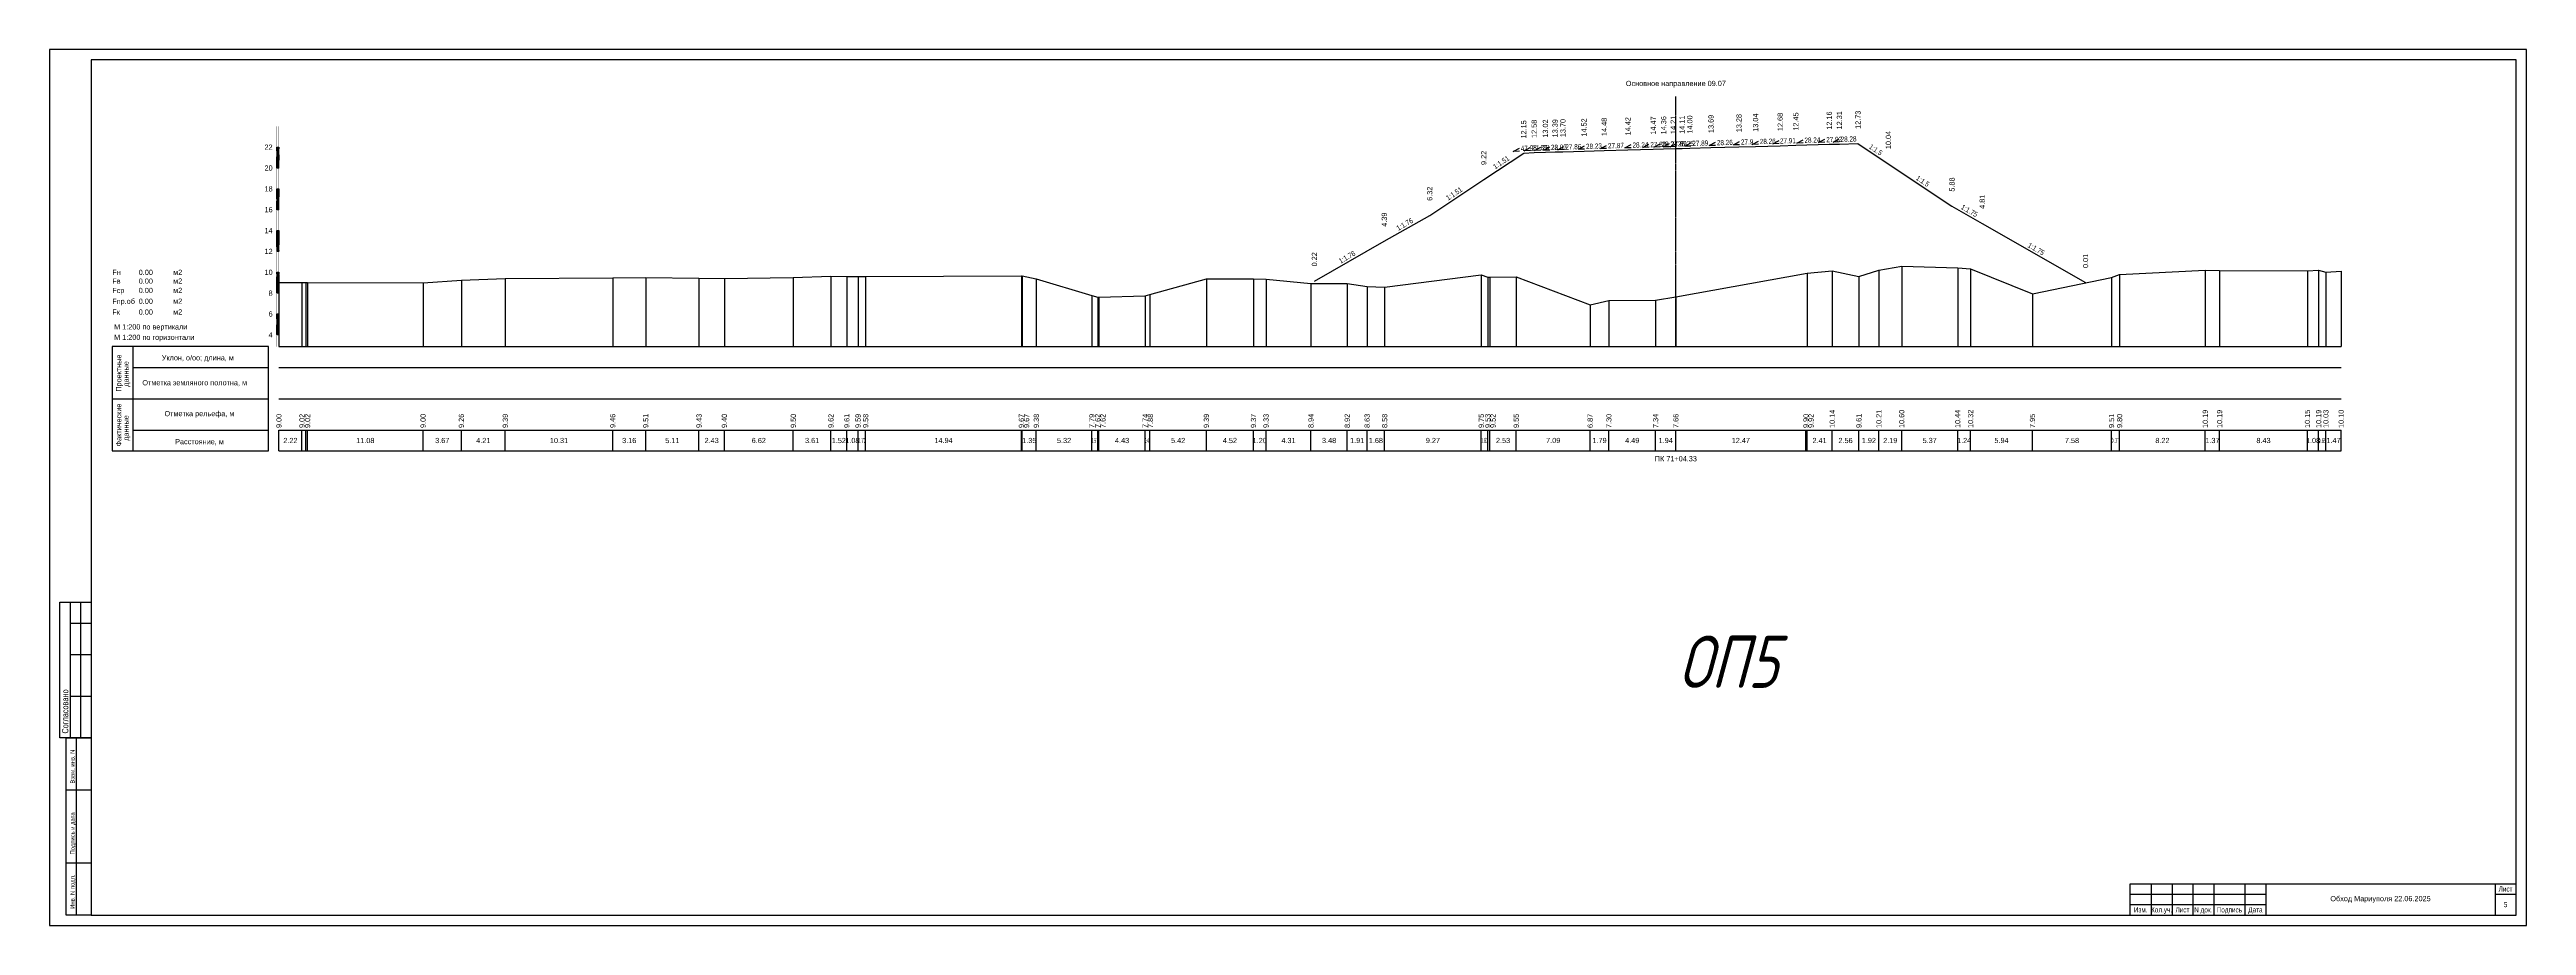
# Model space of a CAD drawing. Header units: millimetres. Extents: x 265754 to 14267433, y -6145605 to 2433772.
# Drawn here: x 8642876 to 8880476, y -37047 to 46953 of the extents above; entities that cross this region are included whole.
import ezdxf
from ezdxf.enums import TextEntityAlignment as Align

# ---------------------------------------------------------------- set-up
doc = ezdxf.new("R2010")
doc.units = ezdxf.units.MM
doc.linetypes.add('осевая2', pattern=[1.125, 0.75, -0.125, 0.125, -0.125])
doc.layers.add('!!ТЕКСТ', color=3, linetype='Continuous', lineweight=20)
for name, color, linetype in [('Код_510', 7, 'Continuous'), ('Красный поперечник', 1, 'Continuous'), ('Линейка абсолютных высот', 7, 'Continuous'), ('Объем выемки', 7, 'Continuous'), ('Объем кюветов', 7, 'Continuous'), ('Объем насыпи', 7, 'Continuous'), ('Объем присыпных обочин', 7, 'Continuous'), ('Объем срезки растительного слоя', 7, 'Continuous'), ('Ось', 1, 'осевая2'), ('Откосы', 7, 'Continuous'), ('Подписи поперечников', 7, 'Continuous'), ('Рабочие отметки', 7, 'Continuous'), ('Таблица', 7, 'Continuous'), ('Уклоны проезжей части', 7, 'Continuous'), ('Черный поперечник', 3, 'Continuous')]:
    doc.layers.add(name, color=color, linetype=linetype)
doc.styles.add('ISOCPEUR', font='isocpeur.ttf', dxfattribs={"width": 0.8, "oblique": 15, "height": 2.5})
doc.styles.get("Standard").update_dxf_attribs({"font": 'arial.ttf'})
pattern_1 = [(45.00000125, (7571675.8465, 9455.686), (-5.303301186, 5.303300954), []), (135.00000034, (7571675.8465, 9455.686), (-5.30330104, -5.3033011), [])]

msp = doc.modelspace()

# ---------------------------------------------------------------- hatches: boundary and pattern name
at = {"layer": 'Линейка абсолютных высот'}
h = msp.add_hatch(dxfattribs=at)
h.set_pattern_fill('ANSI37', scale=60.000002, style=0)
h.set_pattern_definition(pattern_1)
h.paths.add_polyline_path([(8664875.8936, 35592.8453), (8664875.8936, 37592.8453), (8664675.8936, 37592.8453), (8664675.8936, 35592.8453)])
h = msp.add_hatch(dxfattribs=at)
h.set_pattern_fill('ANSI37', scale=60.000002, style=0)
h.set_pattern_definition(pattern_1)
h.paths.add_polyline_path([(8664875.8936, 31592.8453), (8664875.8936, 33592.8453), (8664675.8936, 33592.8453), (8664675.8936, 31592.8453)])
h = msp.add_hatch(dxfattribs=at)
h.set_pattern_fill('ANSI37', scale=60.000002, style=0)
h.set_pattern_definition(pattern_1)
h.paths.add_polyline_path([(8664875.8936, 27592.8453), (8664875.8936, 29592.8453), (8664675.8936, 29592.8453), (8664675.8936, 27592.8453)])
h = msp.add_hatch(dxfattribs=at)
h.set_pattern_fill('ANSI37', scale=60.000002, style=0)
h.set_pattern_definition(pattern_1)
h.paths.add_polyline_path([(8664875.8936, 23592.8453), (8664875.8936, 25592.8453), (8664675.8936, 25592.8453), (8664675.8936, 23592.8453)])
h = msp.add_hatch(dxfattribs=at)
h.set_pattern_fill('ANSI37', scale=60.000002, style=0)
h.set_pattern_definition(pattern_1)
h.paths.add_polyline_path([(8664875.8936, 19592.8453), (8664875.8936, 21592.8453), (8664675.8936, 21592.8453), (8664675.8936, 19592.8453)])

# ---------------------------------------------------------------- linework, layer by layer
for p, q in [((8644875.8465, -19046.6388), (8644875.8465, -6046.6388)), ((8645875.8465, -19046.6388), (8645875.8465, -6046.6388)), ((8644875.8465, -8046.6388), (8646875.8465, -8046.6388)), ((8644875.8465, -11046.6388), (8646875.8465, -11046.6388)), ((8644875.8465, -15046.6388), (8646875.8465, -15046.6388)), ((8645475.8465, -36046.6388), (8645475.8465, -19046.6388)), ((8644475.8465, -24046.6388), (8646875.8465, -24046.6388)), ((8644475.8465, -31046.6388), (8646875.8465, -31046.6388)), ((8844475.8465, -33046.6388), (8844475.8465, -36046.6388)), ((8846475.8465, -33046.6388), (8846475.8465, -36046.6388)), ((8848475.8465, -33046.6388), (8848475.8465, -36046.6388)), ((8850475.8465, -33046.6388), (8850475.8465, -36046.6388)), ((8853475.8465, -33046.6388), (8853475.8465, -36046.6388)), ((8855475.8465, -33046.6388), (8855475.8465, -36046.6388)), ((8877475.8465, -33046.6388), (8877475.8465, -36046.6388)), ((8842475.8465, -34046.6388), (8855475.8465, -34046.6388)), ((8842475.8465, -35046.6388), (8855475.8465, -35046.6388)), ((8877475.8465, -34046.6388), (8879475.8465, -34046.6388)), ((8842475.8465, -36046.6388), (8855475.8465, -36046.6388))]:
    msp.add_line(p, q)
at = {"flags": 128}
for points in [[(8642875.8465, -37046.6388), (8880475.8465, -37046.6388), (8880475.8465, 46953.3612), (8642875.8465, 46953.3612)], [(8646875.8465, -36046.6388), (8879475.8465, -36046.6388), (8879475.8465, 45953.3612), (8646875.8465, 45953.3612)]]:
    msp.add_lwpolyline(points, close=True, dxfattribs=at)
for points in [[(8646875.8465, -19046.6388), (8643875.8465, -19046.6388), (8643875.8465, -6046.6388), (8646875.8465, -6046.6388)], [(8646875.8465, -36046.6388), (8644475.8465, -36046.6388), (8644475.8465, -19046.6388), (8646875.8465, -19046.6388)], [(8842475.8465, -36046.6388), (8842475.8465, -33046.6388), (8879475.8465, -33046.6388)]]:
    msp.add_lwpolyline(points, dxfattribs=at)
at = {"layer": 'Код_510'}
for p, q in [((8664875.8465, 8461.4644), (8664875.8465, 10461.4644)), ((8667090.9202, 8461.4644), (8667090.9202, 10461.4644)), ((8667473.3856, 8461.4644), (8667473.3856, 10461.4644)), ((8667628.5057, 8461.4644), (8667628.5057, 10461.4644)), ((8678709.0437, 8461.4644), (8678709.0437, 10461.4644)), ((8682382.2207, 8461.4644), (8682382.2207, 10461.4644)), ((8686592.8929, 8461.4644), (8686592.8929, 10461.4644)), ((8696900.9129, 8461.4644), (8696900.9129, 10461.4644)), ((8700061.355, 8461.4644), (8700061.355, 10461.4644)), ((8705174.4058, 8461.4644), (8705174.4058, 10461.4644)), ((8707607.6474, 8461.4644), (8707607.6474, 10461.4644)), ((8714223.7234, 8461.4644), (8714223.7234, 10461.4644)), ((8717830.2539, 8461.4644), (8717830.2539, 10461.4644)), ((8719351.5999, 8461.4644), (8719351.5999, 10461.4644)), ((8720433.645, 8461.4644), (8720433.645, 10461.4644)), ((8721160.4091, 8461.4644), (8721160.4091, 10461.4644)), ((8736100.6734, 8461.4644), (8736100.6734, 10461.4644)), ((8736187.8438, 8461.4644), (8736187.8438, 10461.4644)), ((8737532.8622, 8461.4644), (8737532.8622, 10461.4644)), ((8742856.072, 8461.4644), (8742856.072, 10461.4644)), ((8743422.3588, 8461.4644), (8743422.3588, 10461.4644)), ((8743543.4393, 8461.4644), (8743543.4393, 10461.4644)), ((8747972.4718, 8461.4644), (8747972.4718, 10461.4644)), ((8748425.5628, 8461.4644), (8748425.5628, 10461.4644)), ((8753845.6858, 8461.4644), (8753845.6858, 10461.4644)), ((8758364.4008, 8461.4644), (8758364.4008, 10461.4644)), ((8759568.1861, 8461.4644), (8759568.1861, 10461.4644)), ((8763874.2074, 8461.4644), (8763874.2074, 10461.4644)), ((8767357.9756, 8461.4644), (8767357.9756, 10461.4644)), ((8769266.1822, 8461.4644), (8769266.1822, 10461.4644)), ((8770944.6045, 8461.4644), (8770944.6045, 10461.4644)), ((8780213.7459, 8461.4644), (8780213.7459, 10461.4644)), ((8780843.0227, 8461.4644), (8780843.0227, 10461.4644)), ((8781039.8753, 8461.4644), (8781039.8753, 10461.4644)), ((8783569.2721, 8461.4644), (8783569.2721, 10461.4644)), ((8790661.9538, 8461.4644), (8790661.9538, 10461.4644)), ((8792452.907, 8461.4644), (8792452.907, 10461.4644)), ((8796938.7148, 8461.4644), (8796938.7148, 10461.4644)), ((8798881.742, 8461.4644), (8798881.742, 10461.4644)), ((8811348.2592, 8461.4644), (8811348.2592, 10461.4644)), ((8811462.5339, 8461.4644), (8811462.5339, 10461.4644)), ((8813876.9149, 8461.4644), (8813876.9149, 10461.4644)), ((8816439.6092, 8461.4644), (8816439.6092, 10461.4644)), ((8818354.7113, 8461.4644), (8818354.7113, 10461.4644)), ((8820544.9962, 8461.4644), (8820544.9962, 10461.4644)), ((8825914.5235, 8461.4644), (8825914.5235, 10461.4644)), ((8827152.5789, 8461.4644), (8827152.5789, 10461.4644)), ((8833088.3829, 8461.4644), (8833088.3829, 10461.4644)), ((8840673.3408, 8461.4644), (8840673.3408, 10461.4644)), ((8841446.1869, 8461.4644), (8841446.1869, 10461.4644)), ((8849666.6473, 8461.4644), (8849666.6473, 10461.4644)), ((8851040.1211, 8461.4644), (8851040.1211, 10461.4644)), ((8859466.322, 8461.4644), (8859466.322, 10461.4644)), ((8860542.6933, 8461.4644), (8860542.6933, 10461.4644)), ((8861234.165, 8461.4644), (8861234.165, 10461.4644)), ((8862702.229, 8461.4644), (8862702.229, 10461.4644))]:
    msp.add_line(p, q, dxfattribs=at)
at = {"layer": 'Красный поперечник'}
for p, q in [((8780455.8912, 34480.4046), (8784289.4551, 37024.5251)), ((8784289.4551, 37024.5251), (8785291.3987, 37072.5939)), ((8785291.3987, 37072.5939), (8786367.488, 37102.5651)), ((8786367.488, 37102.5651), (8787295.2858, 37128.7463)), ((8787295.2858, 37128.7463), (8788046.7435, 37149.8085)), ((8788046.7435, 37149.8085), (8790071.4582, 37206.2155)), ((8790071.4582, 37206.2155), (8792004.4206, 37260.7807)), ((8792004.4206, 37260.7807), (8794281.1225, 37324.2315)), ((8794281.1225, 37324.2315), (8796713.5554, 37392.9208)), ((8796713.5554, 37392.9208), (8797708.3026, 37420.6562)), ((8797708.3026, 37420.6562), (8798867.734, 37453.4026)), ((8798867.734, 37453.4026), (8798881.7892, 37453.7945)), ((8798881.7892, 37453.7945), (8799477.0803, 37470.3956)), ((8799477.0803, 37470.3956), (8800220.3579, 37491.3905)), ((8800220.3579, 37491.3905), (8802252.2473, 37548.0616)), ((8802252.2473, 37548.0616), (8804929.4926, 37623.7104)), ((8804929.4926, 37623.7104), (8806529.3504, 37668.3509)), ((8806529.3504, 37668.3509), (8808887.1697, 37734.9934)), ((8808887.1697, 37734.9934), (8810389.9195, 37776.9392)), ((8810389.9195, 37776.9392), (8813596.3045, 37867.4972)), ((8813596.3045, 37867.4972), (8814570.9665, 37894.7141)), ((8814570.9665, 37894.7141), (8816351.6493, 37945.0713)), ((8816351.6493, 37945.0713), (8819263.0432, 36002.0535)), ((8819263.0432, 36002.0535), (8825369.1415, 31929.1795)), ((8775271.963, 31042.1294), (8780455.8912, 34480.4046)), ((8770908.9609, 28561.4561), (8775271.963, 31042.1294)), ((8825369.1415, 31929.1795), (8828262.3313, 30273.3815)), ((8764210.115, 24755.3738), (8770908.9609, 28561.4561)), ((8828262.3313, 30273.3815), (8838180.0398, 24601.0186))]:
    msp.add_line(p, q, dxfattribs=at)
at = {"layer": 'Линейка абсолютных высот', "color": 7, "const_width": 20, "flags": 128}
for points in [[(8664875.8936, 37592.8453), (8664875.8936, 39592.8453), (8664675.8936, 39592.8453), (8664675.8936, 37592.8453), (8664875.8936, 37592.8453)], [(8664875.8936, 35592.8453), (8664875.8936, 37592.8453), (8664675.8936, 37592.8453), (8664675.8936, 35592.8453), (8664875.8936, 35592.8453)], [(8664875.8936, 33592.8453), (8664875.8936, 35592.8453), (8664675.8936, 35592.8453), (8664675.8936, 33592.8453), (8664875.8936, 33592.8453)], [(8664875.8936, 31592.8453), (8664875.8936, 33592.8453), (8664675.8936, 33592.8453), (8664675.8936, 31592.8453), (8664875.8936, 31592.8453)], [(8664875.8936, 29592.8453), (8664875.8936, 31592.8453), (8664675.8936, 31592.8453), (8664675.8936, 29592.8453), (8664875.8936, 29592.8453)], [(8664875.8936, 27592.8453), (8664875.8936, 29592.8453), (8664675.8936, 29592.8453), (8664675.8936, 27592.8453), (8664875.8936, 27592.8453)], [(8664875.8936, 25592.8453), (8664875.8936, 27592.8453), (8664675.8936, 27592.8453), (8664675.8936, 25592.8453), (8664875.8936, 25592.8453)], [(8664875.8936, 23592.8453), (8664875.8936, 25592.8453), (8664675.8936, 25592.8453), (8664675.8936, 23592.8453), (8664875.8936, 23592.8453)], [(8664875.8936, 21592.8453), (8664875.8936, 23592.8453), (8664675.8936, 23592.8453), (8664675.8936, 21592.8453), (8664875.8936, 21592.8453)], [(8664875.8936, 19592.8453), (8664875.8936, 21592.8453), (8664675.8936, 21592.8453), (8664675.8936, 19592.8453), (8664875.8936, 19592.8453)], [(8664875.8936, 18461.4644), (8664875.8936, 19592.8453), (8664675.8936, 19592.8453), (8664675.8936, 18461.4644), (8664875.8936, 18461.4644)]]:
    msp.add_lwpolyline(points, dxfattribs=at)
at = {"layer": 'Ось', "ltscale": 15}
msp.add_line((8798881.7892, 18461.4644), (8798881.7892, 42453.3612), dxfattribs=at)
at = {"layer": 'Таблица'}
for p, q in [((8664875.8465, 18461.4644), (8862702.229, 18461.4644)), ((8664875.8465, 16461.4644), (8862702.229, 16461.4644)), ((8664875.8465, 13461.4644), (8862702.229, 13461.4644)), ((8664875.8465, 10461.4644), (8862702.229, 10461.4644)), ((8664875.8465, 8461.4644), (8862702.229, 8461.4644))]:
    msp.add_line(p, q, dxfattribs=at)
at = {"layer": 'Таблица', "linetype": 'Continuous', "flags": 128}
for points in [[(8663875.8465, 18461.4644), (8648875.8465, 18461.4644)], [(8648875.8465, 18461.4644), (8648875.8465, 8461.4644)], [(8650875.8465, 18461.4644), (8650875.8465, 8461.4644)], [(8663875.8465, 8461.4644), (8663875.8465, 18461.4644)], [(8650875.8465, 16461.4644), (8663875.8465, 16461.4644)], [(8648875.8465, 13461.4644), (8663875.8465, 13461.4644)], [(8650875.8465, 10461.4644), (8663875.8465, 10461.4644)], [(8648875.8465, 8461.4644), (8663875.8465, 8461.4644)]]:
    msp.add_lwpolyline(points, dxfattribs=at)
at = {"layer": 'Уклоны проезжей части', "flags": 128}
for points in [[(8802685.5329, 37760.3857), (8802085.7723, 37743.4388), (8802677.0594, 38060.266)], [(8802685.5329, 37760.3857), (8802085.7723, 37743.4388), (8802677.0594, 38060.266)], [(8804999.078, 37825.7312), (8804399.3115, 37808.9961), (8804990.7105, 38125.6145)], [(8804999.078, 37825.7312), (8804399.3115, 37808.9961), (8804990.7105, 38125.6145)], [(8806802.9216, 37876.1645), (8806203.1611, 37859.2125), (8806794.4456, 38176.0447)], [(8806802.9216, 37876.1645), (8806203.1611, 37859.2125), (8806794.4456, 38176.0447)], [(8808791.5781, 37932.4044), (8808191.8117, 37915.6633), (8808783.2076, 38232.2876)], [(8808791.5781, 37932.4044), (8808191.8117, 37915.6633), (8808783.2076, 38232.2876)], [(8811087.7772, 37996.7299), (8810488.0164, 37979.7909), (8811079.3077, 38296.6103)], [(8811087.7772, 37996.7299), (8810488.0164, 37979.7909), (8811079.3077, 38296.6103)], [(8813178.3563, 38055.9055), (8812578.5901, 38039.1574), (8813169.9823, 38355.7886)], [(8813178.3563, 38055.9055), (8812578.5901, 38039.1574), (8813169.9823, 38355.7886)], [(8814555.9667, 38094.3712), (8813956.2065, 38077.4101), (8814547.4862, 38394.2513)], [(8814555.9667, 38094.3712), (8813956.2065, 38077.4101), (8814547.4862, 38394.2513)], [(8783881.8296, 37205.2013), (8783282.5189, 37176.449), (8783867.4535, 37504.8567)], [(8783881.8296, 37205.2013), (8783282.5189, 37176.449), (8783867.4535, 37504.8567)], [(8784924.1768, 37262.4449), (8784324.4094, 37245.7402), (8784915.8245, 37562.3287)], [(8784924.1768, 37262.4449), (8784324.4094, 37245.7402), (8784915.8245, 37562.3287)], [(8785926.0564, 37290.1895), (8785326.2951, 37273.2651), (8785917.5942, 37590.0701)], [(8785926.0564, 37290.1895), (8785326.2951, 37273.2651), (8785917.5942, 37590.0701)], [(8786794.8726, 37314.8004), (8786195.1081, 37297.9899), (8786786.4673, 37614.6826)], [(8786794.8726, 37314.8004), (8786195.1081, 37297.9899), (8786786.4673, 37614.6826)], [(8788153.833, 37352.8708), (8787554.0658, 37336.1617), (8788145.4785, 37652.7545)], [(8788153.833, 37352.8708), (8787554.0658, 37336.1617), (8788145.4785, 37652.7545)], [(8790132.6071, 37408.0226), (8789532.846, 37391.0921), (8790124.1418, 37707.9032)], [(8790132.6071, 37408.0226), (8789532.846, 37391.0921), (8790124.1418, 37707.9032)], [(8792237.5019, 37467.3556), (8791637.7348, 37450.6403), (8792229.1443, 37767.2391)], [(8792237.5019, 37467.3556), (8791637.7348, 37450.6403), (8792229.1443, 37767.2391)], [(8794592.0049, 37533.0916), (8793992.244, 37516.155), (8794583.5366, 37832.972)], [(8794592.0049, 37533.0916), (8793992.244, 37516.155), (8794583.5366, 37832.972)], [(8796305.6572, 37581.6269), (8795705.8903, 37564.9043), (8796297.2959, 37881.5104)], [(8796305.6572, 37581.6269), (8795705.8903, 37564.9043), (8796297.2959, 37881.5104)], [(8797382.6835, 37611.5406), (8796782.9226, 37594.6013), (8797374.2138, 37911.421)], [(8797382.6835, 37611.5406), (8796782.9226, 37594.6013), (8797374.2138, 37911.421)], [(8798267.1345, 37636.7325), (8797667.3677, 37620.0066), (8798258.7715, 37936.6159)], [(8798274.162, 37636.9285), (8797674.3952, 37620.2026), (8798265.7991, 37936.8119)], [(8798943.3837, 37655.4017), (8798343.6229, 37638.4607), (8798934.9132, 37955.2821)], [(8798943.3837, 37655.4017), (8798343.6229, 37638.4607), (8798934.9132, 37955.2821)], [(8800331.0293, 37694.5563), (8799731.2625, 37677.8283), (8800322.6653, 37994.4397)], [(8800331.0293, 37694.5563), (8799731.2625, 37677.8283), (8800322.6653, 37994.4397)]]:
    msp.add_lwpolyline(points, dxfattribs=at)
at = {"layer": 'Черный поперечник', "color": 7}
for p, q in [((8820544.9962, 26190.2592), (8820544.9962, 18461.4644)), ((8664875.8465, 24597.3658), (8664875.8465, 18461.4644)), ((8667090.9202, 24613.0934), (8667090.9202, 18461.4644)), ((8667473.3856, 24604.6135), (8667473.3856, 18461.4644)), ((8667628.5057, 24609.5165), (8667628.5057, 18461.4644)), ((8678709.0437, 24591.7314), (8678709.0437, 18461.4644)), ((8682382.2207, 24849.6881), (8682382.2207, 18461.4644)), ((8686592.8929, 24987.0348), (8686592.8929, 18461.4644)), ((8696900.9129, 25050.2791), (8696900.9129, 18461.4644)), ((8700061.355, 25101.4848), (8700061.355, 18461.4644)), ((8705174.4058, 25020.5341), (8705174.4058, 18461.4644)), ((8707607.6474, 24988.6552), (8707607.6474, 18461.4644)), ((8714223.7234, 25096.1331), (8714223.7234, 18461.4644)), ((8717830.2539, 25208.5389), (8717830.2539, 18461.4644)), ((8719351.5999, 25202.1366), (8719351.5999, 18461.4644)), ((8720433.645, 25183.9313), (8720433.645, 18461.4644)), ((8721160.4091, 25177.522), (8721160.4091, 18461.4644)), ((8736100.6734, 25260.0639), (8736100.6734, 18461.4644)), ((8736187.8438, 25261.5511), (8736187.8438, 18461.4644)), ((8737532.8622, 24975.3899), (8737532.8622, 18461.4644)), ((8753845.6858, 24980.2005), (8753845.6858, 18461.4644)), ((8758364.4008, 24960.3866), (8758364.4008, 18461.4644)), ((8759568.1861, 24927.1031), (8759568.1861, 18461.4644)), ((8763874.2074, 24533.006), (8763874.2074, 18461.4644)), ((8767357.9756, 24511.6076), (8767357.9756, 18461.4644)), ((8769266.1822, 24222.6188), (8769266.1822, 18461.4644)), ((8770944.6045, 24171.9243), (8770944.6045, 18461.4644)), ((8780213.7459, 25344.7942), (8780213.7459, 18461.4644)), ((8780843.0227, 25119.348), (8780843.0227, 18461.4644)), ((8781039.8753, 25115.3347), (8781039.8753, 18461.4644)), ((8783569.2721, 25142.8372), (8783569.2721, 18461.4644)), ((8811462.5339, 25517.8412), (8811462.5339, 18461.4644)), ((8813876.9149, 25728.3804), (8813876.9149, 18461.4644)), ((8816439.6092, 25201.1206), (8816439.6092, 18461.4644)), ((8818354.7113, 25807.4027), (8818354.7113, 18461.4644)), ((8825914.5235, 26033.9359), (8825914.5235, 18461.4644)), ((8827152.5789, 25910.0828), (8827152.5789, 18461.4644)), ((8840673.3408, 25106.9502), (8840673.3408, 18461.4644)), ((8841446.1869, 25395.7112), (8841446.1869, 18461.4644)), ((8849666.6473, 25787.1583), (8849666.6473, 18461.4644)), ((8851040.1211, 25779.0217), (8851040.1211, 18461.4644)), ((8859466.322, 25740.5247), (8859466.322, 18461.4644)), ((8860542.6933, 25783.8253), (8860542.6933, 18461.4644)), ((8861234.165, 25618.4923), (8861234.165, 18461.4644)), ((8862702.229, 25691.2382), (8862702.229, 18461.4644)), ((8742856.072, 23381.4247), (8742856.072, 18461.4644)), ((8743422.3588, 23212.2441), (8743422.3588, 18461.4644)), ((8743543.4393, 23208.2082), (8743543.4393, 18461.4644)), ((8747972.4718, 23330.5335), (8747972.4718, 18461.4644)), ((8748425.5628, 23475.7923), (8748425.5628, 18461.4644)), ((8790661.9538, 22461.4644), (8790661.9538, 18461.4644)), ((8792452.907, 22891.4997), (8792452.907, 18461.4644)), ((8796938.7148, 22929.2134), (8796938.7148, 18461.4644)), ((8798881.742, 23250.6859), (8798881.742, 18461.4644)), ((8833088.3829, 23539.608), (8833088.3829, 18461.4644))]:
    msp.add_line(p, q, dxfattribs=at)
at = {"layer": 'Черный поперечник', "flags": 128}
msp.add_lwpolyline([(8664875.8465, 24597.3658), (8667090.9202, 24613.0934), (8667473.3856, 24604.6135), (8667628.5057, 24609.5165), (8678709.0437, 24591.7314), (8682382.2207, 24849.6881), (8686592.8929, 24987.0348), (8696900.9129, 25050.2791), (8700061.355, 25101.4848), (8705174.4058, 25020.5341), (8707607.6474, 24988.6552), (8714223.7234, 25096.1331), (8717830.2539, 25208.5389), (8719351.5999, 25202.1366), (8720433.645, 25183.9313), (8721160.4091, 25177.522), (8736100.6734, 25260.0639), (8736187.8438, 25261.5511), (8737532.8622, 24975.3899), (8742856.072, 23381.4247), (8743422.3588, 23212.2441), (8743543.4393, 23208.2082), (8747972.4718, 23330.5335), (8748425.5628, 23475.7923), (8753845.6858, 24980.2005), (8758364.4008, 24960.3866), (8759568.1861, 24927.1031), (8763874.2074, 24533.006), (8767357.9756, 24511.6076), (8769266.1822, 24222.6188), (8770944.6045, 24171.9243), (8780213.7459, 25344.7942), (8780843.0227, 25119.348), (8781039.8753, 25115.3347), (8783569.2721, 25142.8372), (8790661.9538, 22461.4644), (8792452.907, 22891.4997), (8796938.7148, 22929.2134), (8798881.742, 23250.6859), (8811462.5339, 25517.8412), (8813876.9149, 25728.3804), (8816439.6092, 25201.1206), (8818354.7113, 25807.4027), (8820544.9962, 26190.2592), (8825914.5235, 26033.9359), (8827152.5789, 25910.0828), (8833088.3829, 23539.608), (8840673.3408, 25106.9502), (8841446.1869, 25395.7112), (8849666.6473, 25787.1583), (8851040.1211, 25779.0217), (8859466.322, 25740.5247), (8860542.6933, 25783.8253), (8861234.165, 25618.4923), (8862702.229, 25691.2382)], dxfattribs=at)

# ---------------------------------------------------------------- texts
for s, height, width, p in [('Согласовано', 600, 0.7, (8644675.8465, -18646.6388)), ('Взам. инв. N', 400, 0.8, (8645275.8465, -23446.6388)), ('Подпись и дата', 400, 0.8, (8645275.8465, -30246.6388)), ('Инв. N подл.', 400, 0.8, (8645275.8465, -35446.6388))]:
    msp.add_text(s, height=height, rotation=90.000002391, dxfattribs=dict(width=width)).set_placement(p)
at = {"width": 0.7}
for s, p in [('Изм.', (8843475.8465, -35546.6388)), ('Кол.уч.', (8845475.8465, -35546.6388)), ('Лист', (8847475.8465, -35546.6388)), ('N док.', (8849475.8465, -35546.6388)), ('Подпись', (8851975.8465, -35546.6388)), ('Дата', (8854475.8465, -35546.6388)), ('Лист', (8878475.8465, -33546.6388)), ('5', (8878475.8465, -35046.6388))]:
    msp.add_text(s, height=500, dxfattribs=at).set_placement(p, align=Align.MIDDLE_CENTER)
at = {"insert": (8866475.8465, -34546.6388), "char_height": 500, "width": 22000, "attachment_point": 5}
msp.add_mtext('Обход Мариуполя 22.06.2025', dxfattribs=at)
at = {"layer": 'Код_510'}
for s, p in [('9.00', (8664875.8465, 10661.4644)), ('9.02', (8667090.9202, 10661.4644)), ('9.02', (8667628.5057, 10661.4644)), ('9.00', (8678709.0437, 10661.4644)), ('9.26', (8682382.2207, 10661.4644)), ('9.39', (8686592.8929, 10661.4644)), ('9.46', (8696900.9129, 10661.4644)), ('9.51', (8700061.355, 10661.4644)), ('9.43', (8705174.4058, 10661.4644)), ('9.40', (8707607.6474, 10661.4644)), ('9.50', (8714223.7234, 10661.4644)), ('9.62', (8717830.2539, 10661.4644)), ('9.61', (8719351.5999, 10661.4644)), ('9.59', (8720433.645, 10661.4644)), ('9.58', (8721160.4091, 10661.4644)), ('9.67', (8736100.6734, 10661.4644)), ('9.67', (8736600.6734, 10661.4644)), ('9.38', (8737532.8622, 10661.4644)), ('7.79', (8742856.072, 10661.4644)), ('7.62', (8743422.3588, 10661.4644)), ('7.62', (8743922.3588, 10661.4644)), ('7.74', (8747972.4718, 10661.4644)), ('7.88', (8748472.4719, 10661.4644)), ('9.39', (8753845.6858, 10661.4644)), ('9.37', (8758364.4008, 10661.4644)), ('9.33', (8759568.1861, 10661.4644)), ('8.94', (8763874.2074, 10661.4644)), ('8.92', (8767357.9756, 10661.4644)), ('8.63', (8769266.1822, 10661.4644)), ('8.58', (8770944.6045, 10661.4644)), ('9.75', (8780213.7459, 10661.4644)), ('9.53', (8780843.0227, 10661.4644)), ('9.52', (8781343.0227, 10661.4644)), ('9.55', (8783569.2721, 10661.4644)), ('6.87', (8790661.9538, 10661.4644)), ('7.30', (8792452.907, 10661.4644)), ('7.34', (8796938.7148, 10661.4644)), ('7.66', (8798881.742, 10661.4644)), ('9.90', (8811348.2592, 10661.4644)), ('9.92', (8811848.2593, 10661.4644)), ('10.14', (8813876.9149, 10661.4644)), ('9.61', (8816439.6092, 10661.4644)), ('10.21', (8818354.7113, 10661.4644)), ('10.60', (8820544.9962, 10661.4644)), ('10.44', (8825914.5235, 10661.4644)), ('10.32', (8827152.5789, 10661.4644)), ('7.95', (8833088.3829, 10661.4644)), ('9.51', (8840673.3408, 10661.4644)), ('9.80', (8841446.1869, 10661.4644)), ('10.19', (8849666.6473, 10661.4644)), ('10.19', (8851040.1211, 10661.4644)), ('10.15', (8859466.322, 10661.4644)), ('10.19', (8860542.6933, 10661.4644)), ('10.03', (8861234.165, 10661.4644)), ('10.10', (8862702.229, 10661.4644))]:
    msp.add_text(s, height=500, rotation=90.000002391, dxfattribs=at).set_placement(p, align=Align.MIDDLE_LEFT)
for s, p in [('2.22', (8665983.3833, 9461.4644)), ('11.08', (8673168.7747, 9461.4644)), ('3.67', (8680545.6322, 9461.4644)), ('4.21', (8684487.5568, 9461.4644)), ('10.31', (8691746.9029, 9461.4644)), ('3.16', (8698481.1339, 9461.4644)), ('5.11', (8702617.8804, 9461.4644)), ('2.43', (8706391.0266, 9461.4644)), ('6.62', (8710915.6854, 9461.4644)), ('3.61', (8716026.9887, 9461.4644)), ('1.52', (8718590.9269, 9461.4644)), ('14.94', (8728630.5413, 9461.4644)), ('1.35', (8736860.353, 9461.4644)), ('5.32', (8740194.4671, 9461.4644)), ('4.43', (8745757.9555, 9461.4644)), ('5.42', (8751135.6243, 9461.4644)), ('4.52', (8756105.0433, 9461.4644)), ('4.31', (8761721.1968, 9461.4644)), ('3.48', (8765616.0915, 9461.4644)), ('1.91', (8768312.0789, 9461.4644)), ('1.68', (8770105.3934, 9461.4644)), ('9.27', (8775579.1752, 9461.4644)), ('2.53', (8782304.5737, 9461.4644)), ('7.09', (8787115.6129, 9461.4644)), ('1.79', (8791557.4304, 9461.4644)), ('4.49', (8794695.8109, 9461.4644)), ('1.94', (8797910.2284, 9461.4644)), ('12.47', (8805115.0006, 9461.4644)), ('2.41', (8812669.7244, 9461.4644)), ('2.56', (8815158.2621, 9461.4644)), ('1.92', (8817397.1602, 9461.4644)), ('2.19', (8819449.8537, 9461.4644)), ('5.37', (8823229.7598, 9461.4644)), ('5.94', (8830120.4809, 9461.4644)), ('7.58', (8836880.8618, 9461.4644)), ('8.22', (8845556.4171, 9461.4644)), ('1.37', (8850353.3842, 9461.4644)), ('8.43', (8855253.2216, 9461.4644)), ('1.47', (8861968.197, 9461.4644))]:
    msp.add_text(s, height=500, dxfattribs=at).set_placement(p, align=Align.MIDDLE_CENTER)
for s, width, p in [('1.08', 0.865636, (8719892.6224, 9461.4644)), ('0.73', 0.51301, (8720797.0271, 9461.4644)), ('0.57', 0.399732, (8743139.2154, 9461.4644)), ('0.45', 0.319829, (8748199.0173, 9461.4644)), ('1.20', 0.963028, (8758966.2934, 9461.4644)), ('0.63', 0.444195, (8780528.3843, 9461.4644)), ('1.24', 0.928542, (8826533.5512, 9461.4644)), ('0.77', 0.545538, (8841059.7638, 9461.4644)), ('1.08', 0.861097, (8860004.5077, 9461.4644)), ('0.69', 0.488098, (8860888.4292, 9461.4644))]:
    msp.add_text(s, height=500, dxfattribs=dict(at, width=width)).set_placement(p, align=Align.MIDDLE_CENTER)
at = {"layer": 'Линейка абсолютных высот'}
for s, p in [('22', (8664275.8936, 37592.8453)), ('20', (8664275.8936, 35592.8453)), ('18', (8664275.8936, 33592.8453)), ('16', (8664275.8936, 31592.8453)), ('14', (8664275.8936, 29592.8453)), ('12', (8664275.8936, 27592.8453)), ('10', (8664275.8936, 25592.8453)), ('8', (8664275.8936, 23592.8453)), ('6', (8664275.8936, 21592.8453)), ('4', (8664275.8936, 19592.8453))]:
    msp.add_text(s, height=500, dxfattribs=at).set_placement(p, align=Align.MIDDLE_RIGHT)
at = {"layer": 'Объем выемки', "width": 0.8}
for s, p in [('Fв', (8648892.9239, 24494.4472)), ('0.00', (8651432.8941, 24494.4472)), ('м2', (8654737.4351, 24501.1596))]:
    msp.add_text(s, height=500, dxfattribs=at).set_placement(p)
at = {"layer": 'Объем кюветов', "width": 0.8}
for s, p in [('Fк', (8648892.9239, 21529.4411)), ('0.00', (8651432.8941, 21529.4411)), ('м2', (8654737.4351, 21536.1536))]:
    msp.add_text(s, height=500, dxfattribs=at).set_placement(p)
at = {"layer": 'Объем насыпи', "width": 0.8}
for s, p in [('Fн', (8648892.9239, 25335.4214)), ('0.00', (8651432.8941, 25335.4214)), ('м2', (8654737.4351, 25342.1339))]:
    msp.add_text(s, height=500, dxfattribs=at).set_placement(p)
at = {"layer": 'Объем присыпных обочин', "width": 0.8}
for s, p in [('Fпр.об', (8648892.9239, 22565.1765)), ('0.00', (8651432.8941, 22565.1765)), ('м2', (8654737.4351, 22571.889))]:
    msp.add_text(s, height=500, dxfattribs=at).set_placement(p)
at = {"layer": 'Объем срезки растительного слоя', "width": 0.8}
for s, p in [('Fср', (8648892.9239, 23600.912)), ('0.00', (8651432.8941, 23600.912)), ('м2', (8654737.4351, 23607.6245))]:
    msp.add_text(s, height=500, dxfattribs=at).set_placement(p)
at = {"layer": 'Ось', "ltscale": 15}
msp.add_text('Основное направление 09.07', height=500, dxfattribs=at).set_placement((8798881.7892, 43453.3612), align=Align.CENTER)
at = {"layer": 'Откосы', "width": 0.7}
for s, rotation, p in [('1:1.51', 33.56999048, (8782262.0821, 35919.107)), ('1:1.51', 33.56999048, (8782262.0821, 35919.107)), ('1:1.5', 326.281497001, (8817918.3689, 37139.9174)), ('1:1.5', 326.281497001, (8817918.3689, 37139.9174)), ('1:1.51', 33.554595154, (8777753.3808, 32927.9389)), ('1:1.51', 33.554595154, (8777753.3808, 32927.9389)), ('1:1.5', 326.296031821, (8822427.0728, 34131.9996)), ('1:1.5', 326.296031821, (8822427.0728, 34131.9996)), ('1:1.75', 330.217106669, (8826915.0793, 31274.8632)), ('1:1.75', 330.217106669, (8826915.0793, 31274.8632)), ('1:1.76', 29.621273664, (8772991.609, 29975.655)), ('1:1.76', 29.621273664, (8772991.609, 29975.655)), ('1:1.76', 29.603931821, (8767460.7376, 26832.3071)), ('1:1.76', 29.603931821, (8767460.7376, 26832.3071)), ('1:1.75', 330.232898194, (8833320.4806, 27610.8102)), ('1:1.75', 330.232898194, (8833320.4806, 27610.8102))]:
    msp.add_text(s, height=500, rotation=rotation, dxfattribs=at).set_placement(p, align=Align.CENTER)
at = {"layer": 'Подписи поперечников'}
msp.add_text('ПК 71+04.33', height=500, dxfattribs=at).set_placement((8798881.742, 7461.4644), align=Align.CENTER)
at = {"layer": 'Рабочие отметки'}
for s, p in [('14.42', (8794281.1225, 38724.2315)), ('14.47', (8796713.5554, 38792.9208)), ('14.36', (8797708.3026, 38820.6562)), ('14.21', (8798624.7616, 38853.4026)), ('14.11', (8799477.0803, 38870.3956)), ('14.00', (8800220.3579, 38891.3905)), ('13.69', (8802252.2473, 38948.0616)), ('13.28', (8804929.4926, 39023.7104)), ('13.04', (8806529.3504, 39068.3509)), ('12.68', (8808887.1697, 39134.9934)), ('12.45', (8810389.9195, 39176.9392)), ('12.16', (8813596.3045, 39267.4972)), ('12.31', (8814570.9665, 39294.7141)), ('12.73', (8816351.6493, 39345.0713)), ('12.15', (8784289.4551, 38424.5251)), ('12.58', (8785291.3987, 38472.5939)), ('13.02', (8786367.488, 38502.5651)), ('13.39', (8787295.2858, 38528.7463)), ('13.70', (8788046.7435, 38549.8085)), ('14.52', (8790071.4582, 38606.2155)), ('14.48', (8792004.4206, 38660.7807)), ('10.04', (8819263.0432, 37402.0535)), ('9.22', (8780455.8912, 35880.4046)), ('6.32', (8775271.963, 32442.1294)), ('5.88', (8825369.1415, 33329.1795)), ('4.39', (8770908.9609, 29961.4561)), ('4.81', (8828262.3313, 31673.3815)), ('0.22', (8764210.115, 26155.3738)), ('0.01', (8838180.0398, 26001.0186))]:
    msp.add_text(s, height=500, rotation=90.000002391, dxfattribs=at).set_placement(p, align=Align.MIDDLE_LEFT)
at = {"layer": 'Таблица'}
for s, p in [('М 1:200 по вертикали', (8649070.4772, 20107.6944)), ('М 1:200 по горизонтали', (8649070.4772, 19107.6944))]:
    msp.add_text(s, height=500, dxfattribs=at).set_placement(p)
at = {"layer": 'Таблица', "width": 0.8}
for s, p in [('Проектные', (8649766.4465, 14140.0644)), ('данные', (8650467.6465, 14617.4644)), ('Фактические', (8649766.4465, 8888.0644)), ('данные', (8650467.6465, 9429.0644))]:
    msp.add_text(s, height=500, rotation=90.000002391, dxfattribs=at).set_placement(p)
for s, p in [('Уклон, o/oo; длина, м', (8653645.8874, 17144.6644)), ('Отметка земляного полотна, м', (8651779.0465, 14752.6644)), ('Отметка рельефа, м', (8653902.1218, 11790.3191)), ('Расстояние, м', (8654927.0591, 9099.6644))]:
    msp.add_text(s, height=500, dxfattribs=at).set_placement(p)
at = {"layer": 'Уклоны проезжей части', "width": 0.7}
for s, rotation, p in [('28.24', 1.617540552, (8795491.6462, 37558.4965)), ('28.24', 1.617540552, (8795491.6462, 37558.4965)), ('27.88', 1.597097159, (8797205.3076, 37606.7108)), ('27.88', 1.597097159, (8797205.3076, 37606.7108)), ('28.24', 1.617802557, (8798282.3247, 37636.9496)), ('28.24', 1.617802557, (8798282.3247, 37636.9496)), ('27.89', 1.597414014, (8799166.7847, 37661.8214)), ('27.89', 1.597414014, (8799173.8123, 37662.0173)), ('28.25', 1.617966372, (8799843.0249, 37680.8133)), ('28.25', 1.617966372, (8799843.0249, 37680.8133)), ('27.89', 1.597612199, (8801230.6794, 37719.6483)), ('27.89', 1.597612199, (8801230.6794, 37719.6483)), ('28.26', 1.618532318, (8803585.1738, 37785.8062)), ('28.26', 1.618532318, (8803585.1738, 37785.8062)), ('27.9', 1.598296921, (8805723.796, 37845.9529)), ('27.9', 1.598296921, (8805723.796, 37845.9529)), ('28.26', 1.619002856, (8807702.5623, 37901.5923)), ('28.26', 1.619002856, (8807702.5623, 37901.5923)), ('27.91', 1.598866179, (8809632.9171, 37955.8884)), ('27.91', 1.598866179, (8809632.9171, 37955.8884)), ('28.24', 1.617775342, (8811987.4185, 38022.1385)), ('28.24', 1.617775342, (8811987.4185, 38022.1385)), ('27.92', 1.599536284, (8814078.0057, 38081.0277)), ('27.92', 1.599536284, (8814078.0057, 38081.0277)), ('28.28', 1.619878084, (8815455.6071, 38119.8128)), ('28.28', 1.619878084, (8815455.6071, 38119.8128)), ('47.98', 2.746692912, (8784780.7956, 37248.3297)), ('47.98', 2.746692912, (8784780.7956, 37248.3297)), ('27.85', 1.595387578, (8785823.828, 37287.502)), ('27.85', 1.595387578, (8785823.828, 37287.502)), ('28.22', 1.616378246, (8786825.6983, 37315.5761)), ('28.22', 1.616378246, (8786825.6983, 37315.5761)), ('28.03', 1.605489327, (8787665.364, 37339.1989)), ('28.03', 1.605489327, (8787665.364, 37339.1989)), ('27.86', 1.595804438, (8789053.484, 37377.9344)), ('27.86', 1.595804438, (8789053.484, 37377.9344)), ('28.23', 1.616962868, (8791032.2487, 37433.4185)), ('28.23', 1.616962868, (8791032.2487, 37433.4185)), ('27.87', 1.596398237, (8793137.1526, 37492.4285)), ('27.87', 1.596398237, (8793137.1526, 37492.4285))]:
    msp.add_text(s, height=500, rotation=rotation, dxfattribs=at).set_placement(p, align=Align.CENTER)

# ---------------------------------------------------------------- next in the draw order: texts
at = {"layer": '!!ТЕКСТ', "color": 1, "insert": (8803903.2566, -11760.4868), "char_height": 5000, "width": 4344.622638, "attachment_point": 5, "style": 'ISOCPEUR', "bg_fill": 2}
msp.add_mtext('ОП5', dxfattribs=at)

doc.saveas('drawing.dxf')
